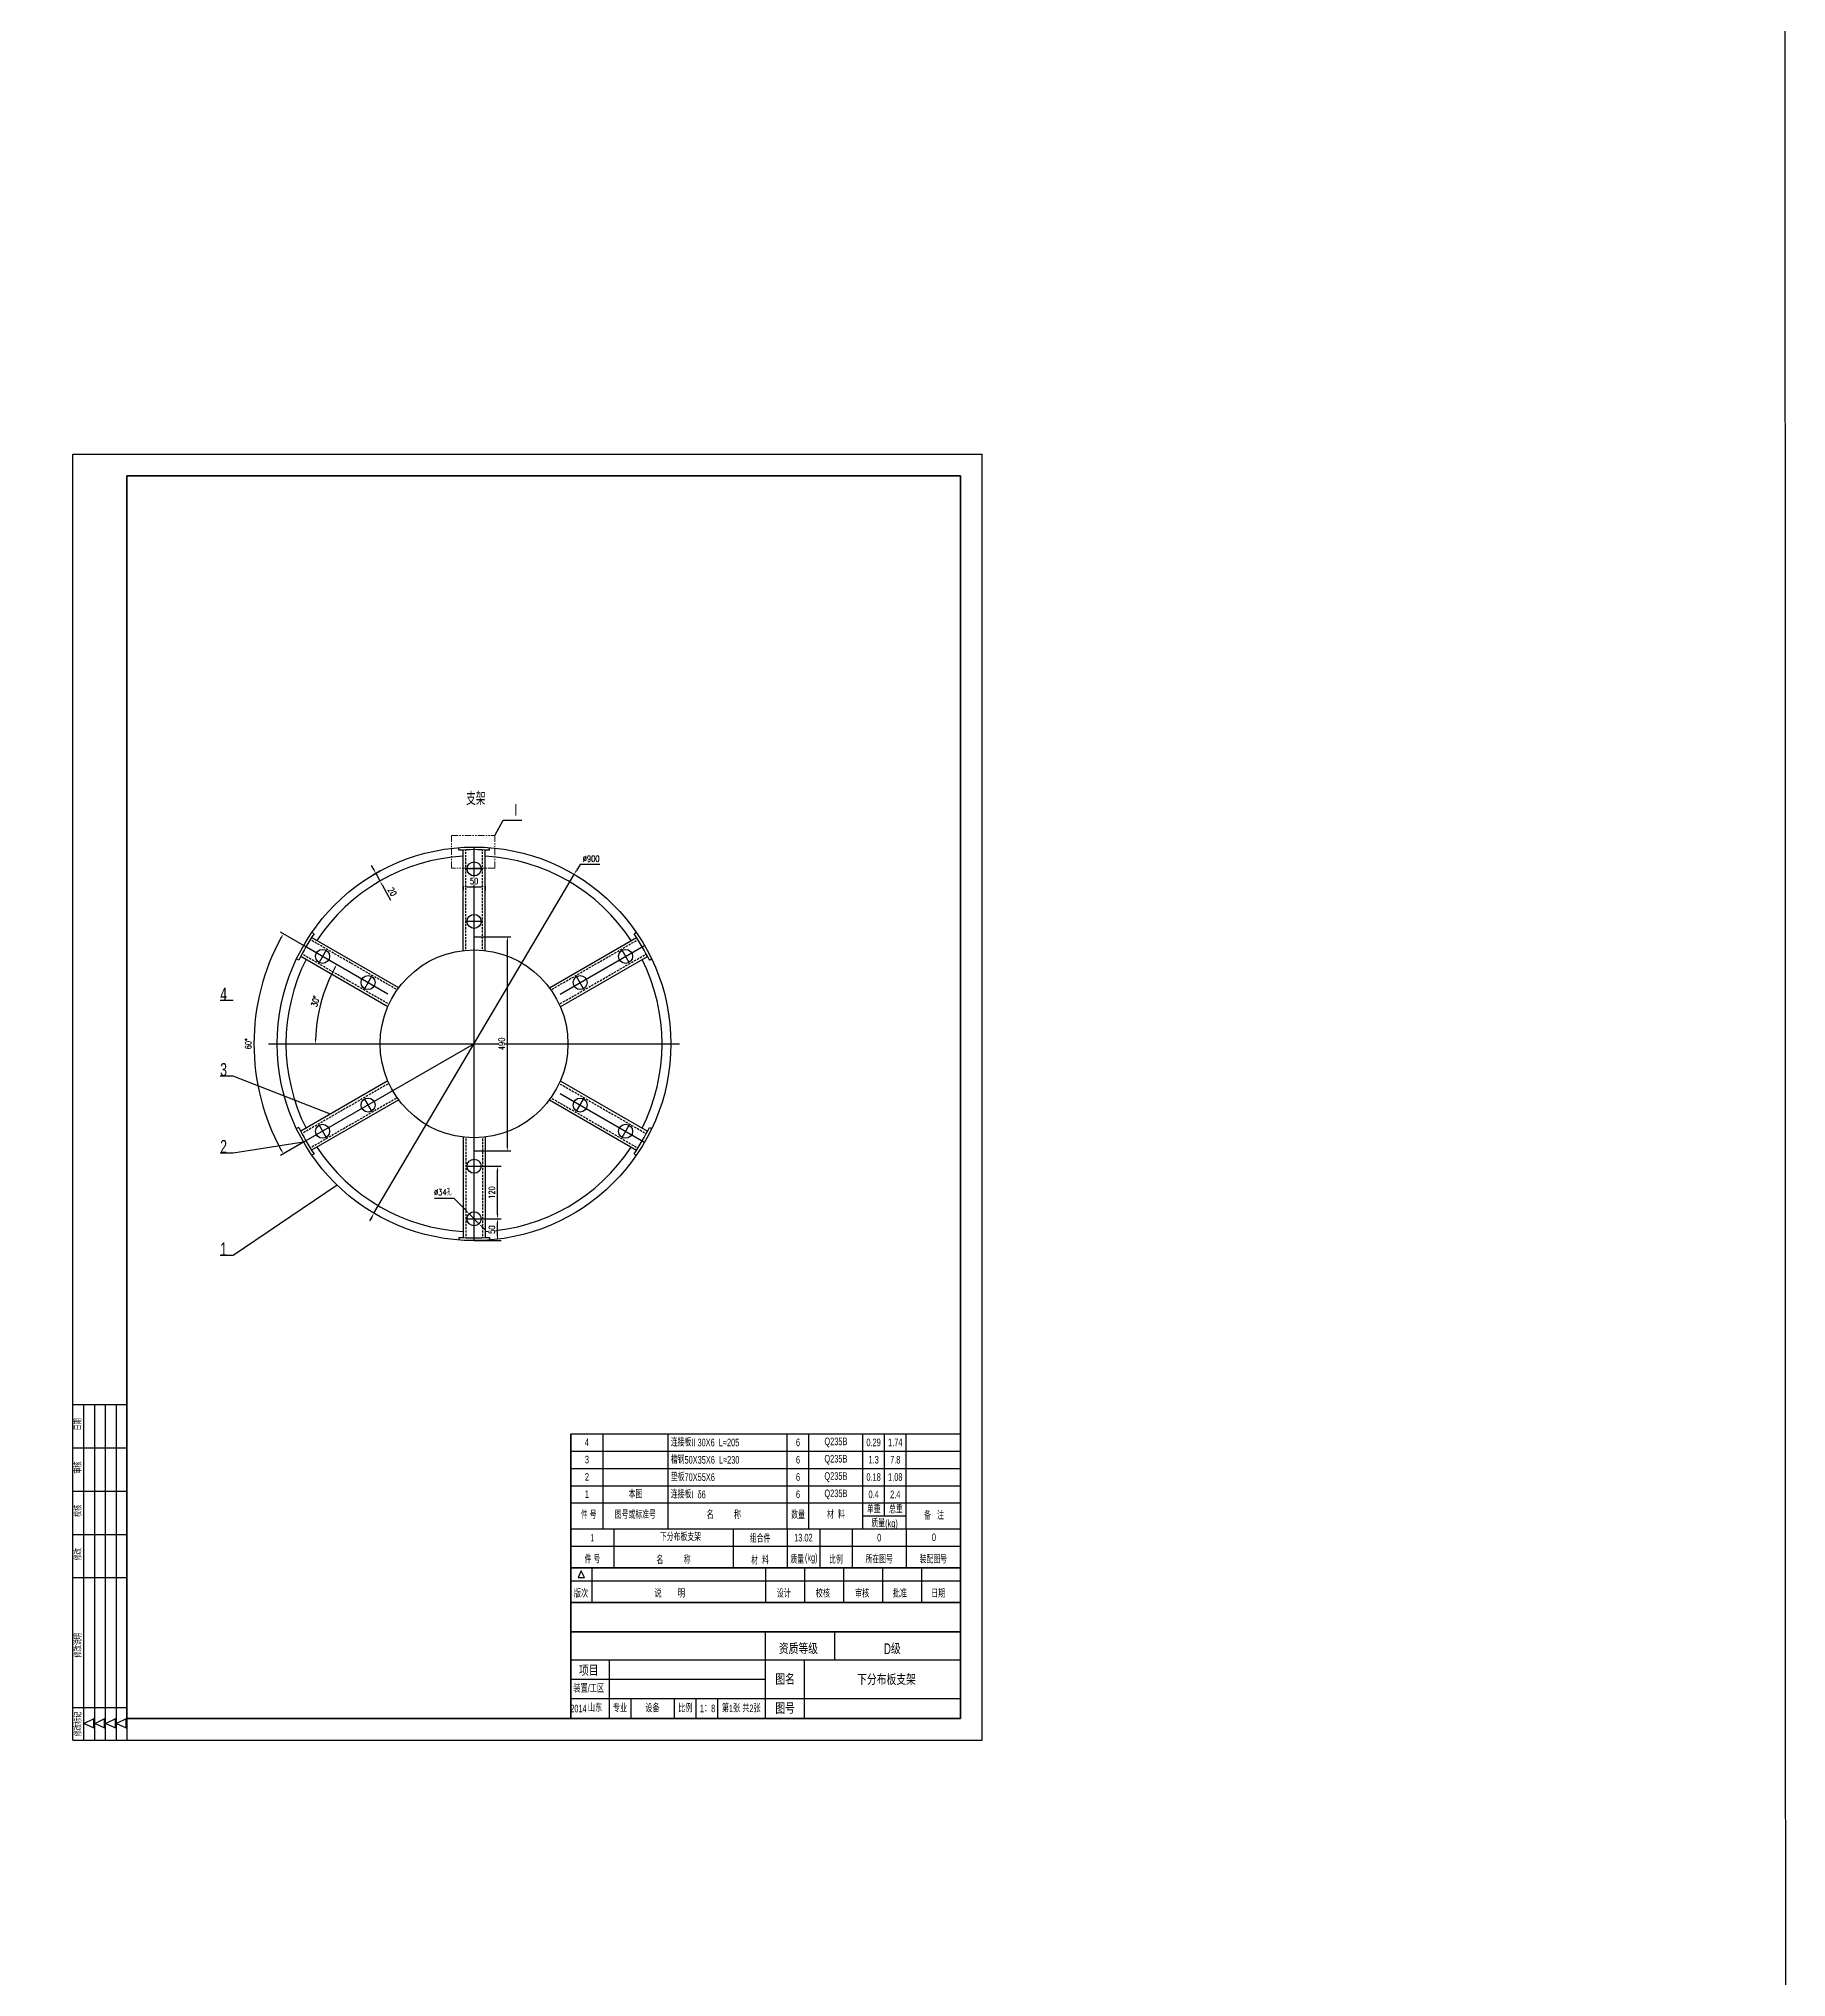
# Model space of a CAD drawing. Header units: millimetres. Extents: x 173791 to 206178, y -159089 to -143118.
# Drawn here: x 185767 to 189762, y -154656 to -150223 of the extents above; entities that cross this region are included whole.
import ezdxf
from ezdxf.enums import TextEntityAlignment as Align

# ---------------------------------------------------------------- set-up
doc = ezdxf.new("R2010")
doc.units = ezdxf.units.MM
doc.linetypes.add('DASHED', pattern=[0.75, 0.5, -0.25])
doc.linetypes.add('PHANTOM', pattern=[2.5, 1.25, -0.25, 0.25, -0.25, 0.25, -0.25])
doc.layers.add('4虚线层', color=6, linetype='DASHED')
doc.layers.add('5（双点划线）', color=2, linetype='PHANTOM', lineweight=20)
doc.layers.add('图层1', color=4, linetype='Continuous', lineweight=35)
doc.styles.add('TH_GBDIM', font='romans.shx', dxfattribs={"width": 0.8, "bigfont": 'gbcbig.shx'})
doc.styles.add('样式 3.5', font='roms.shx', dxfattribs={"width": 0.7, "height": 3.5, "bigfont": 'hztxt.shx'})
doc.styles.add('样式 5', font='roms.shx', dxfattribs={"width": 0.67, "height": 5, "bigfont": 'hztxt.shx'})
doc.dimstyles.new('TH_GBDIM', dxfattribs={"dimtxt": 3.5, "dimasz": 2.5, "dimexe": 2, "dimexo": 0, "dimgap": 1.5, "dimtad": 1, "dimdec": 1, "dimzin": 0, "dimdsep": 46, "dimtxsty": 'TH_GBDIM', "dimcen": 2.5, "dimclrd": 130, "dimclre": 130, "dimclrt": 3, "dimadec": 0, "dimazin": 0, "dimtfac": 0.714286, "dimtdec": 1, "dimtmove": 0, "dimatfit": 3, "dimfxl": 0, "dimtzin": 0, "dimlwd": -1, "dimlwe": -1, "dimarcsym": 0})

# ---------------------------------------------------------------- blocks, each defined once
blk = doc.blocks.new('*D571')
at = {"color": 130, "linetype": 'Continuous', "transparency": 16777216}
for p, q in [((186737.2, -152161.1), (186737.2, -152170.4)), ((186747.2, -152162.4), (186777.2, -152162.4))]:
    blk.add_line(p, q, dxfattribs=at)
at = {"color": 130, "transparency": 16777216}
blk.add_line((186787.2, -152161.1), (186787.2, -152170.4), dxfattribs=at)
for points in [[(186747.2, -152160.8), (186747.2, -152164.1), (186737.2, -152162.4)], [(186777.2, -152160.8), (186777.2, -152164.1), (186787.2, -152162.4)]]:
    blk.add_solid(points, dxfattribs=at)
at = {"color": 3, "transparency": 16777216, "insert": (186762.2, -152149.4), "char_height": 14, "attachment_point": 5, "style": 'TH_GBDIM', "bg_fill": 3, "box_fill_scale": 1.1, "bg_fill_color": 256, "bg_fill_true_color": 13158600, "bg_fill_transparency": 0}
blk.add_mtext('50', dxfattribs=at)
at = {"layer": 'Defpoints', "color": 0, "transparency": 16777216}
for p in [(186737.2, -152161.1), (186787.2, -152161.1), (186787.2, -152162.4)]:
    blk.add_point(p, dxfattribs=at)
blk = doc.blocks.new('*D572')
at = {"color": 130, "linetype": 'Continuous', "transparency": 16777216}
for p, q in [((186532.8, -152122.5), (186528, -152113.7)), ((186547.7, -152125.8), (186530.5, -152135.1)), ((186537.6, -152131.3), (186547.1, -152148.9)), ((186551.9, -152157.7), (186571, -152193))]:
    blk.add_line(p, q, dxfattribs=at)
at = {"color": 130, "transparency": 16777216}
blk.add_line((186557.2, -152143.4), (186540.1, -152152.7), dxfattribs=at)
for points in [[(186534.3, -152121.7), (186531.3, -152123.3), (186537.6, -152131.3)], [(186553.3, -152156.9), (186550.4, -152158.5), (186547.1, -152148.9)]]:
    blk.add_solid(points, dxfattribs=at)
at = {"layer": 'Defpoints', "color": 0, "transparency": 16777216}
blk.add_point((186547.7, -152125.8), dxfattribs=at)
at = {"color": 3, "transparency": 16777216, "insert": (186575.2, -152173.5), "char_height": 14, "attachment_point": 5, "rotation": 298.4633, "style": 'TH_GBDIM', "bg_fill": 3, "box_fill_scale": 1.1, "bg_fill_color": 256, "bg_fill_true_color": 13158600, "bg_fill_transparency": 0}
blk.add_mtext('20', dxfattribs=at)
at = {"layer": 'Defpoints', "color": 0, "transparency": 16777216}
for p in [(186547.1, -152148.9), (186557.2, -152143.4)]:
    blk.add_point(p, dxfattribs=at)
blk = doc.blocks.new('*D574')
at = {"color": 130, "linetype": 'Continuous', "transparency": 16777216}
for p, q in [((187004.5, -152111.2), (186996.1, -152125.3)), ((187049.4, -152111.2), (187004.5, -152111.2)), ((186533.4, -152908.9), (186991, -152134)), ((186528.3, -152917.5), (186523.2, -152926.1))]:
    blk.add_line(p, q, dxfattribs=at)
at = {"color": 130, "transparency": 16777216}
blk.add_solid([(186526.8, -152916.7), (186529.7, -152918.4), (186533.4, -152908.9)], dxfattribs=at)
at = {"layer": 'Defpoints', "color": 0, "transparency": 16777216}
for p in [(186991, -152134), (186533.4, -152908.9)]:
    blk.add_point(p, dxfattribs=at)
at = {"color": 3, "transparency": 16777216, "insert": (187029.9, -152098.2), "char_height": 14, "attachment_point": 5, "style": 'TH_GBDIM', "bg_fill": 3, "box_fill_scale": 1.1, "bg_fill_color": 256, "bg_fill_true_color": 13158600, "bg_fill_transparency": 0}
blk.add_mtext('∅900', dxfattribs=at)
at = {"color": 130, "transparency": 16777216}
blk.add_solid([(186994.7, -152124.5), (186997.5, -152126.2), (186991, -152134)], dxfattribs=at)
blk = doc.blocks.new('*D575')
at = {"color": 130, "linetype": 'Continuous', "transparency": 16777216}
blk.add_arc((186762.2, -152521.4), 362.7, 151.5799, 178.4201, dxfattribs=at)
at = {"color": 130, "transparency": 16777216}
for points in [[(186441.8, -152348), (186444.7, -152349.6), (186448.1, -152340.1)], [(186401.3, -152511.5), (186398, -152511.4), (186399.5, -152521.4)]]:
    blk.add_solid(points, dxfattribs=at)
at = {"layer": 'Defpoints', "color": 0, "transparency": 16777216}
for p in [(186379.4, -152300.4), (186565, -152407.6), (186292.2, -152521.4), (187232.2, -152521.4)]:
    blk.add_point(p, dxfattribs=at)
at = {"color": 3, "transparency": 16777216, "insert": (186399.3, -152424.2), "char_height": 14, "attachment_point": 5, "rotation": 75, "style": 'TH_GBDIM', "bg_fill": 3, "box_fill_scale": 1.1, "bg_fill_color": 256, "bg_fill_true_color": 13158600, "bg_fill_transparency": 0}
blk.add_mtext('30°', dxfattribs=at)
at = {"layer": 'Defpoints', "color": 0, "transparency": 16777216}
blk.add_point((186421.4, -152397.4), dxfattribs=at)
blk = doc.blocks.new('*D576')
at = {"color": 130, "transparency": 16777216}
blk.add_line((186379.4, -152300.4), (186319.4, -152265.8), dxfattribs=at)
at = {"color": 130, "linetype": 'Continuous', "transparency": 16777216}
blk.add_line((186372.5, -152746.4), (186319.4, -152777.1), dxfattribs=at)
blk.add_arc((186762.2, -152521.4), 503.3, 151.1385, 208.8615, dxfattribs=at)
at = {"color": 130, "transparency": 16777216}
for points in [[(186320, -152277.7), (186322.9, -152279.3), (186326.3, -152269.8)], [(186322.9, -152763.5), (186320, -152765.2), (186326.3, -152773.1)]]:
    blk.add_solid(points, dxfattribs=at)
at = {"layer": 'Defpoints', "color": 0, "transparency": 16777216}
for p in [(186379.4, -152300.4), (186266.6, -152434), (186565, -152407.6), (186762.2, -152521.4), (186372.5, -152746.4)]:
    blk.add_point(p, dxfattribs=at)
at = {"color": 3, "transparency": 16777216, "insert": (186245.9, -152521.4), "char_height": 14, "attachment_point": 5, "rotation": 90, "style": 'TH_GBDIM', "bg_fill": 3, "box_fill_scale": 1.1, "bg_fill_color": 256, "bg_fill_true_color": 13158600, "bg_fill_transparency": 0}
blk.add_mtext('60°', dxfattribs=at)
blk = doc.blocks.new('*D577')
at = {"color": 130, "transparency": 16777216}
blk.add_line((186762.2, -152276.4), (186846.4, -152276.4), dxfattribs=at)
at = {"color": 130, "linetype": 'Continuous', "transparency": 16777216}
for p, q in [((186838.4, -152756.4), (186838.4, -152286.4)), ((186762.2, -152766.4), (186846.4, -152766.4))]:
    blk.add_line(p, q, dxfattribs=at)
at = {"color": 130, "transparency": 16777216}
for points in [[(186836.7, -152286.4), (186840.1, -152286.4), (186838.4, -152276.4)], [(186836.7, -152756.4), (186840.1, -152756.4), (186838.4, -152766.4)]]:
    blk.add_solid(points, dxfattribs=at)
at = {"layer": 'Defpoints', "color": 0, "transparency": 16777216}
for p in [(186762.2, -152276.4), (186838.4, -152276.4), (186762.2, -152766.4)]:
    blk.add_point(p, dxfattribs=at)
at = {"color": 3, "transparency": 16777216, "insert": (186825.4, -152521.4), "char_height": 14, "attachment_point": 5, "rotation": 90, "style": 'TH_GBDIM', "bg_fill": 3, "box_fill_scale": 1.1, "bg_fill_color": 256, "bg_fill_true_color": 13158600, "bg_fill_transparency": 0}
blk.add_mtext('490', dxfattribs=at)
blk = doc.blocks.new('*D581')
at = {"color": 130, "transparency": 16777216}
blk.add_line((186762.2, -152921.4), (186823.8, -152921.4), dxfattribs=at)
at = {"color": 130, "linetype": 'Continuous', "transparency": 16777216}
for p, q in [((186762.2, -152971.4), (186823.8, -152971.4)), ((186815.8, -152961.4), (186815.8, -152931.4))]:
    blk.add_line(p, q, dxfattribs=at)
at = {"color": 130, "transparency": 16777216}
for points in [[(186814.1, -152931.4), (186817.5, -152931.4), (186815.8, -152921.4)], [(186814.1, -152961.4), (186817.5, -152961.4), (186815.8, -152971.4)]]:
    blk.add_solid(points, dxfattribs=at)
at = {"layer": 'Defpoints', "color": 0, "transparency": 16777216}
for p in [(186762.2, -152921.4), (186762.2, -152971.4)]:
    blk.add_point(p, dxfattribs=at)
at = {"color": 3, "transparency": 16777216, "insert": (186802.8, -152946.4), "char_height": 14, "attachment_point": 5, "rotation": 90, "style": 'TH_GBDIM', "bg_fill": 3, "box_fill_scale": 1.1, "bg_fill_color": 256, "bg_fill_true_color": 13158600, "bg_fill_transparency": 0}
blk.add_mtext('50', dxfattribs=at)
at = {"layer": 'Defpoints', "color": 0, "transparency": 16777216}
blk.add_point((186815.8, -152921.4), dxfattribs=at)
blk = doc.blocks.new('*D582')
at = {"color": 130, "transparency": 16777216}
blk.add_line((186762.2, -152801.4), (186823.8, -152801.4), dxfattribs=at)
at = {"color": 130, "linetype": 'Continuous', "transparency": 16777216}
for p, q in [((186815.8, -152911.4), (186815.8, -152811.4)), ((186762.2, -152921.4), (186823.8, -152921.4))]:
    blk.add_line(p, q, dxfattribs=at)
at = {"color": 130, "transparency": 16777216}
for points in [[(186814.1, -152811.4), (186817.5, -152811.4), (186815.8, -152801.4)], [(186814.1, -152911.4), (186817.5, -152911.4), (186815.8, -152921.4)]]:
    blk.add_solid(points, dxfattribs=at)
at = {"layer": 'Defpoints', "color": 0, "transparency": 16777216}
for p in [(186762.2, -152801.4), (186815.8, -152801.4), (186762.2, -152921.4)]:
    blk.add_point(p, dxfattribs=at)
at = {"color": 3, "transparency": 16777216, "insert": (186802.8, -152861.4), "char_height": 14, "attachment_point": 5, "rotation": 90, "style": 'TH_GBDIM', "bg_fill": 3, "box_fill_scale": 1.1, "bg_fill_color": 256, "bg_fill_true_color": 13158600, "bg_fill_transparency": 0}
blk.add_mtext('120', dxfattribs=at)
blk = doc.blocks.new('*D583')
at = {"color": 130, "linetype": 'Continuous', "transparency": 16777216}
for p, q in [((186671.6, -152874.3), (186715.6, -152874.3)), ((186715.6, -152874.3), (186743.9, -152902.9)), ((186773.4, -152932.8), (186750.9, -152910.1)), ((186780.5, -152939.9), (186787.5, -152947))]:
    blk.add_line(p, q, dxfattribs=at)
at = {"color": 130, "transparency": 16777216}
for points in [[(186745.1, -152901.8), (186742.7, -152904.1), (186750.9, -152910.1)], [(186781.6, -152938.7), (186779.3, -152941.1), (186773.4, -152932.8)]]:
    blk.add_solid(points, dxfattribs=at)
at = {"layer": 'Defpoints', "color": 0, "transparency": 16777216}
for p in [(186750.9, -152910.1), (186773.4, -152932.8)]:
    blk.add_point(p, dxfattribs=at)
at = {"color": 3, "transparency": 16777216, "insert": (186690.6, -152860.9), "char_height": 14, "attachment_point": 5, "style": 'TH_GBDIM', "bg_fill": 3, "box_fill_scale": 1.1, "bg_fill_color": 256, "bg_fill_true_color": 13158600, "bg_fill_transparency": 0}
blk.add_mtext('{%%c34孔}{}{}', dxfattribs=at)

msp = doc.modelspace()

# ---------------------------------------------------------------- linework, layer by layer
at = {"color": 7, "linetype": 'Continuous'}
for p, q in [((185844.6, -151173.1), (187923.6, -151173.1)), ((185844.6, -154113.4), (185844.6, -151173.1)), ((187923.6, -154113.4), (187923.6, -151173.1)), ((185844.6, -153346.1), (185968.4, -153346.1)), ((185869.4, -153346.1), (185869.4, -154113.4)), ((185894.1, -153346.1), (185894.1, -154113.4)), ((185918.9, -153346.1), (185918.9, -154113.4)), ((185943.6, -153346.1), (185943.6, -154113.4)), ((185844.6, -153445.1), (185968.4, -153445.1)), ((185844.6, -153544.1), (185968.4, -153544.1)), ((185844.6, -153643.1), (185968.4, -153643.1)), ((185844.6, -153742.1), (185968.4, -153742.1)), ((185844.6, -154039.1), (185968.4, -154039.1)), ((185844.6, -154113.4), (187923.6, -154113.4))]:
    msp.add_line(p, q, dxfattribs=at)
at = {"color": 2}
for p, q in [((186809.8, -152044.7), (186829.1, -152009.8)), ((186829.1, -152009.8), (186871.1, -152009.8))]:
    msp.add_line(p, q, dxfattribs=at)
for p, q in [((186727.2, -152078.8), (186727.2, -152072.8)), ((186737.2, -152308.2), (186737.2, -152078.1)), ((186787.2, -152308.2), (186787.2, -152078.1)), ((186797.2, -152078.8), (186797.2, -152072.8)), ((186590, -152393.2), (186390.8, -152278.1)), ((186934.4, -152393.2), (187133.6, -152278.1)), ((187128, -152269.8), (187133.2, -152266.8)), ((186565, -152436.5), (186365.8, -152321.4)), ((186959.4, -152436.5), (187158.6, -152321.4)), ((186211.5, -152422.6), (186181.8, -152422.6)), ((186211.5, -152595.3), (186181.8, -152595.3)), ((186565, -152606.4), (186365.8, -152721.4)), ((186959.4, -152606.4), (187158.6, -152721.4)), ((186590, -152649.7), (186390.8, -152764.7)), ((186934.4, -152649.7), (187133.6, -152764.7)), ((186737.2, -152734.7), (186737.2, -152964.7)), ((186787.2, -152734.7), (186787.2, -152964.7)), ((187163, -152712.4), (187168.2, -152715.4)), ((186211.5, -152771.3), (186181.8, -152771.3)), ((187128, -152773.1), (187133.2, -152776.1)), ((186449.3, -152844.8), (186211.5, -153005.7)), ((186727.2, -152964.1), (186727.2, -152970.1)), ((186797.2, -152964.1), (186797.2, -152970.1)), ((186211.5, -153005.7), (186181.8, -153005.7)), ((186983.1, -153413), (187874.1, -153413)), ((187057.4, -153630.8), (187057.4, -153413)), ((187205.9, -153630.8), (187205.9, -153413)), ((187478.1, -153630.8), (187478.1, -153413)), ((187527.6, -153630.8), (187527.6, -153413)), ((187651.4, -153630.8), (187651.4, -153413)), ((187700.9, -153601.1), (187700.9, -153413)), ((187750.4, -153630.8), (187750.4, -153413)), ((186983.1, -153452.6), (187874.1, -153452.6)), ((186983.1, -153492.2), (187874.1, -153492.2)), ((186983.1, -153531.8), (187874.1, -153531.8)), ((186983.1, -153571.4), (187874.1, -153571.4)), ((186983.1, -153630.8), (187874.1, -153630.8)), ((187651.4, -153601.1), (187750.4, -153601.1)), ((186983.1, -153719.9), (187874.1, -153719.9)), ((187007.2, -153726.6), (187000.4, -153741.7)), ((187014.9, -153741.7), (187007.2, -153726.6)), ((187032.6, -153799.1), (187032.6, -153719.9)), ((187428.6, -153719.9), (187428.6, -153799.1)), ((187517.7, -153719.9), (187517.7, -153799.1)), ((187606.8, -153719.9), (187606.8, -153799.1)), ((187695.9, -153719.9), (187695.9, -153799.1)), ((187785, -153719.9), (187785, -153799.1)), ((186983.1, -153732.7), (186983.1, -153757.5)), ((186983.1, -153749.6), (187874.1, -153749.6)), ((187000.4, -153741.7), (187014.9, -153741.7)), ((187428.6, -154063.9), (187428.6, -153865.9)), ((187587, -153930.2), (187587, -153865.9)), ((186983.1, -153930.2), (187874.1, -153930.2)), ((187072.2, -154063.9), (187072.2, -153930.2)), ((187517.7, -154063.9), (187517.7, -153930.2)), ((187428.6, -153974.8), (186983.1, -153974.8)), ((187874.1, -154019.3), (186983.1, -154019.3)), ((187121.7, -154063.9), (187121.7, -154019.3)), ((187220.7, -154063.9), (187220.7, -154019.3)), ((187270.2, -154063.9), (187270.2, -154019.3)), ((187319.7, -154063.9), (187319.7, -154019.3)), ((185892.5, -154064.8), (185870.8, -154075.9)), ((185870.8, -154075.9), (185892.5, -154085.7)), ((185892.5, -154085.7), (185892.5, -154064.8)), ((185917.2, -154064.8), (185895.5, -154075.9)), ((185895.5, -154075.9), (185917.2, -154085.7)), ((185917.2, -154085.7), (185917.2, -154064.8)), ((185942, -154064.8), (185920.3, -154075.9)), ((185920.3, -154075.9), (185942, -154085.7)), ((185942, -154085.7), (185942, -154064.8)), ((185966.7, -154064.8), (185945, -154075.9)), ((185945, -154075.9), (185966.7, -154085.7)), ((185966.7, -154085.7), (185966.7, -154064.8)), ((185968.4, -154063.9), (185968.4, -154113.4))]:
    msp.add_line(p, q)
at = {"color": 1, "ltscale": 1.5}
for p, q in [((186762.2, -152971.4), (186762.2, -152071.4)), ((186565, -152407.6), (186379.4, -152300.4)), ((186959.4, -152407.6), (187150.2, -152297.4)), ((186292.2, -152521.4), (187232.2, -152521.4)), ((186312.2, -152521.4), (187212.2, -152521.4)), ((186762.2, -152521.4), (186372.5, -152746.4)), ((186959.4, -152635.3), (187150.2, -152745.4)), ((187100.6, -152735.3), (187116.6, -152707.6))]:
    msp.add_line(p, q, dxfattribs=at)
at = {"color": 4}
for p, q in [((186983.1, -153574.3), (186983.1, -153599.1)), ((186983.1, -153574.3), (186983.1, -153599.1)), ((186983.1, -153574.3), (186983.1, -153599.1)), ((186983.1, -153613.9), (186983.1, -153638.7))]:
    msp.add_line(p, q, dxfattribs=at)
for points in [[(187082.1, -153630.8), (187082.1, -153719.9)], [(187354.4, -153630.8), (187354.4, -153719.9)], [(187478.1, -153630.8), (187478.1, -153719.9)], [(187552.4, -153630.8), (187552.4, -153719.9)], [(187626.6, -153630.8), (187626.6, -153719.9)], [(187750.4, -153630.8), (187750.4, -153719.9)], [(186983.1, -153670.4), (187874.1, -153670.4)]]:
    msp.add_lwpolyline(points)
for centre, radius in [((186762.2, -152521.4), 450), ((187108.6, -152721.4), 16)]:
    msp.add_circle(centre, radius)
for radius, start, end in [(444, 85.4788, 94.5212), (430, 93.333, 146.667), (430, 33.333, 86.667), (430, 153.333, 206.667), (430, 333.333, 26.667), (444, 325.4788, 334.5212), (430, 213.333, 266.667), (430, 273.333, 326.667), (444, 265.4788, 274.5212)]:
    msp.add_arc((186762.2, -152521.4), radius, start, end)
at = {"layer": '4虚线层', "ltscale": 10}
for p, q in [((186743.2, -152304.7), (186743.2, -152077.8)), ((186781.2, -152304.7), (186781.2, -152077.8)), ((186584, -152396.6), (186387.5, -152283.2)), ((186940.4, -152396.6), (187136.8, -152283.2)), ((186565, -152429.5), (186370.5, -152317.2)), ((186959.4, -152429.5), (187155.8, -152316.1)), ((186565, -152613.3), (186370.5, -152725.6)), ((186959.4, -152613.3), (187155.8, -152726.8)), ((186584, -152646.2), (186387.5, -152759.7)), ((186940.4, -152646.2), (187136.8, -152759.7)), ((186743.2, -152738.1), (186743.2, -152965)), ((186781.2, -152738.1), (186781.2, -152965))]:
    msp.add_line(p, q, dxfattribs=at)
at = {"layer": '图层1'}
for p, q in [((187874.1, -151222.6), (185968.4, -151222.6)), ((185968.4, -151222.6), (185968.4, -154063.9)), ((187874.1, -154063.9), (187874.1, -151222.6)), ((187874.1, -154063.9), (187874.1, -151222.6)), ((186983.1, -153757.5), (186983.1, -153413)), ((186983.1, -153799.1), (186983.1, -153422.9)), ((186983.1, -153799.1), (186983.1, -153422.9)), ((186983.1, -153719.9), (187874.1, -153719.9)), ((187874.1, -153799.1), (186983.1, -153799.1)), ((186983.1, -153799.1), (186983.1, -153865.9)), ((186983.1, -153799.1), (186983.1, -153865.9)), ((186983.1, -153865.9), (187874.1, -153865.9)), ((186983.1, -153865.9), (187874.1, -153865.9)), ((187874.1, -153865.9), (186983.1, -153865.9)), ((186983.1, -154063.9), (186983.1, -153865.9)), ((185968.4, -154063.9), (187874.1, -154063.9))]:
    msp.add_line(p, q, dxfattribs=at)

# ---------------------------------------------------------------- texts
at = {"style": '样式 3.5', "width": 0.67}
for s, height, p in [('4', 17.3, (187015.6, -153441.1)), ('连接板II 30X6  L≈205', 17.325, (187212, -153441.7)), ('3', 17.3, (187015.6, -153480.7)), ('2', 17.3, (187015.6, -153520.3)), ('槽钢50X35X6  L≈230', 17.325, (187212, -153481.3)), ('垫板70X55X6', 17.33, (187212, -153520.9)), ('1', 17.3, (187015.6, -153559.9)), ('本图', 17.33, (187115.6, -153560.5)), ('连接板I  δ6', 17.33, (187212, -153560.5)), ('下分布板支架', 17.33, (187187.1, -153658)), ('(kg)', 17.32, (187518.6, -153704.7))]:
    msp.add_text(s, height=height, dxfattribs=at).set_placement(p)
for s, height, p in [('6', 17.3, (187502.9, -153432.8)), ('Q235B', 17.33, (187589.5, -153432.8)), ('6', 17.3, (187502.9, -153472.4)), ('6', 17.3, (187502.9, -153512)), ('Q235B', 17.33, (187589.5, -153472.4)), ('Q235B', 17.33, (187589.5, -153512)), ('6', 17.3, (187502.9, -153551.6)), ('Q235B', 17.33, (187589.5, -153551.6)), ('件 号', 17.32, (187024.3, -153596.9)), ('图号或标准号', 17.32, (187130.9, -153596.4)), ('名          称', 17.325, (187333.2, -153596.5)), ('数量', 17.32, (187502.9, -153596.9)), ('材  料', 17.32, (187589.5, -153596.4)), ('单重', 17.32, (187676, -153584)), ('总重', 17.32, (187726.7, -153583.9)), ('备   注', 17.32, (187813.8, -153598.1)), ('质量(kg)', 17.32, (187700.9, -153618.4)), ('1', 17.3, (187032.6, -153650.6)), ('组合件', 17.32, (187416.2, -153650.6)), ('13.02', 17.33, (187515.2, -153650.6)), ('0', 17.3, (187688.5, -153650.6)), ('0', 17.3, (187813.6, -153649.8)), ('件 号', 17.32, (187033, -153698)), ('名          称', 17.325, (187218.2, -153699.9)), ('材  料', 17.32, (187416.2, -153700.8)), ('质量', 17.32, (187501, -153698.7)), ('比例', 17.32, (187589.5, -153699.1)), ('所在图号', 17.32, (187688.5, -153698.3)), ('装配图号', 17.32, (187812.2, -153698.3))]:
    msp.add_text(s, height=height, dxfattribs=at).set_placement(p, align=Align.MIDDLE)
at = {"color": 1, "style": '样式 3.5', "width": 0.67}
for s, p in [('0.29', (187675.7, -153432.8)), ('1.74', (187725.2, -153432.8)), ('0.18', (187675.7, -153512)), ('1.3', (187675.7, -153472.4)), ('1.08', (187725.2, -153512)), ('7.8', (187725.2, -153472.4)), ('0.4', (187675.7, -153551.6)), ('2.4', (187725.2, -153551.6))]:
    msp.add_text(s, height=17.33, dxfattribs=at).set_placement(p, align=Align.MIDDLE)
at = {"char_height": 30, "attachment_point": 1, "style": '样式 3.5'}
for s, insert, width in [('支架', (186744.1, -151945.5), 314.203), ('4', (186181.8, -152392.6), 32.852), ('3', (186181.8, -152565.3), 32.852), ('2', (186181.8, -152741.3), 32.852), ('1', (186181.8, -152975.7), 32.852)]:
    msp.add_mtext(s, dxfattribs=dict(at, insert=insert, width=width))
at = {"color": 2, "insert": (186846.6, -151972.5), "char_height": 30, "width": 314.203, "attachment_point": 1, "style": '样式 3.5'}
msp.add_mtext('Ⅰ', dxfattribs=at)
at = {"char_height": 14.85, "attachment_point": 5, "rotation": 90, "style": '样式 3.5'}
for s, insert in [('日期', (185857.3, -153391.4)), ('审核', (185857.3, -153490.4)), ('校核', (185857.3, -153589.4)), ('修改', (185857.3, -153688.4)), ('修改说明', (185857.3, -153896.5)), ('修改标记', (185857.3, -154076.8))]:
    msp.add_mtext(s, dxfattribs=dict(at, insert=insert))
at = {"attachment_point": 5}
for s, insert, char_height, style in [('版次', (187006.7, -153779), 17.32, '样式 3.5'), ('说        明', (187209.6, -153779), 17.32, '样式 3.5'), ('设计', (187470.4, -153779), 17.32, '样式 3.5'), ('校核', (187559.7, -153779), 17.32, '样式 3.5'), ('审核', (187649.4, -153779), 17.32, '样式 3.5'), ('批准', (187735.8, -153779), 17.32, '样式 3.5'), ('日期', (187823.2, -153779), 17.32, '样式 3.5'), ('资质等级', (187503.8, -153904.7), 24.75, '样式 5'), ('D级', (187718.5, -153904.7), 24.75, '样式 5'), ('项目', (187024.3, -153954.4), 24.75, '样式 5'), ('装置/工区', (187024.3, -153996), 17.32, '样式 3.5'), ('图名', (187473.4, -153974.6), 24.75, '样式 5'), ('下分布板支架', (187705.2, -153975.3), 24.75, '样式 5'), ('2014', (187000.9, -154041.5), 17.32, '样式 3.5'), ('山东', (187038.7, -154040.3), 17.32, '样式 3.5'), ('专业', (187095.7, -154041.2), 17.32, '样式 3.5'), ('设备', (187170.2, -154041.2), 17.32, '样式 3.5'), ('比例', (187245.1, -154041.2), 17.32, '样式 3.5'), ('1：8', (187296.1, -154041.2), 17.32, '样式 3.5'), ('第1张 共2张', (187373, -154041.2), 17.32, '样式 3.5'), ('图号', (187473.4, -154041.2), 24.75, '样式 5')]:
    msp.add_mtext(s, dxfattribs=dict(at, insert=insert, char_height=char_height, style=style))

# ---------------------------------------------------------------- next in the draw order: dimensions: what is measured, and where the dimension line sits
dim = msp.add_aligned_dim(p1=(186547.7, -152125.8), p2=(186557.2, -152143.4), distance=-11.5, dimstyle='TH_GBDIM', override={"dimscale": 4, "dimdec": 0, "dimtfill": 1})
dim.commit()
dim.dimension.update_dxf_attribs({"geometry": '*D572', "text_midpoint": (186575.2, -152173.5)})
dim = msp.add_linear_dim(base=(186787.2, -152162.4), p1=(186737.2, -152161.1), p2=(186787.2, -152161.1), dimstyle='TH_GBDIM', override={"dimscale": 4, "dimtoh": 1, "dimdec": 0, "dimtfill": 1})
dim.commit()
dim.dimension.update_dxf_attribs({"geometry": '*D571', "text_midpoint": (186762.2, -152149.4)})

# ---------------------------------------------------------------- next in the draw order: dimensions: what is measured, and where the dimension line sits
dim = msp.add_diameter_dim_2p(p1=(186533.4, -152908.9), p2=(186991, -152134), dimstyle='TH_GBDIM', override={"dimscale": 4, "dimtoh": 1, "dimdec": 0, "dimtfill": 1})
dim.commit()
dim.dimension.update_dxf_attribs({"geometry": '*D574', "text_midpoint": (187029.9, -152111.2), "dimtype": 163})

# ---------------------------------------------------------------- next in the draw order: linework, layer by layer
at = {"color": 1, "ltscale": 1.5}
for p, q in [((186778.2, -152121.4), (186746.2, -152121.4)), ((186778.2, -152241.4), (186746.2, -152241.4)), ((186996.7, -152675.3), (187012.7, -152647.6))]:
    msp.add_line(p, q, dxfattribs=at)
for centre in [(186762.2, -152121.4), (187004.7, -152661.4)]:
    msp.add_circle(centre, 16)
at = {"layer": '5（双点划线）', "ltscale": 12}
msp.add_lwpolyline([(186710.9, -152044.7), (186809.8, -152044.7), (186809.8, -152119.6), (186710.9, -152119.6)], close=True, dxfattribs=at)

# ---------------------------------------------------------------- next in the draw order: dimensions: what is measured, and where the dimension line sits
dim = msp.add_angular_dim_2l(base=(186421.4, -152397.4), line1=((186565, -152407.6), (186379.4, -152300.4)), line2=((186292.2, -152521.4), (187232.2, -152521.4)), dimstyle='TH_GBDIM', override={"dimscale": 4, "dimdec": 0, "dimtfill": 1})
dim.commit()
dim.dimension.update_dxf_attribs({"geometry": '*D575', "text_midpoint": (186399.3, -152424.2)})
dim = msp.add_linear_dim(base=(186815.8, -152921.4), p1=(186762.2, -152971.4), p2=(186762.2, -152921.4), angle=90, dimstyle='TH_GBDIM', override={"dimscale": 4, "dimdec": 0, "dimtfill": 1})
dim.commit()
dim.dimension.update_dxf_attribs({"geometry": '*D581', "text_midpoint": (186802.8, -152946.4)})

# ---------------------------------------------------------------- next in the draw order: linework, layer by layer
at = {"color": 1, "ltscale": 1.5}
for p, q in [((187116.6, -152335.3), (187100.6, -152307.6)), ((187012.7, -152395.3), (186996.7, -152367.6))]:
    msp.add_line(p, q, dxfattribs=at)
msp.add_line((187163, -152330.4), (187168.2, -152327.4))
for centre in [(187108.6, -152321.4), (187004.7, -152381.4), (186762.2, -152921.4)]:
    msp.add_circle(centre, 16)
msp.add_arc((186762.2, -152521.4), 444, 25.4788, 34.5212)

# ---------------------------------------------------------------- next in the draw order: dimensions: what is measured, and where the dimension line sits
dim = msp.add_angular_dim_2l(base=(186266.6, -152434), line1=((186565, -152407.6), (186379.4, -152300.4)), line2=((186762.2, -152521.4), (186372.5, -152746.4)), dimstyle='TH_GBDIM', override={"dimscale": 4, "dimdec": 0, "dimtfill": 1})
dim.commit()
dim.dimension.update_dxf_attribs({"geometry": '*D576', "text_midpoint": (186245.9, -152521.4)})

# ---------------------------------------------------------------- next in the draw order: linework, layer by layer
for p, q in [((186396.4, -152269.8), (186391.2, -152266.8)), ((186361.4, -152330.4), (186356.2, -152327.4)), ((186434.1, -152682), (186211.5, -152595.3)), ((186372.5, -152746.4), (186211.5, -152771.3)), ((186361.4, -152712.4), (186356.2, -152715.4)), ((186396.4, -152773.1), (186391.2, -152776.1))]:
    msp.add_line(p, q)
for p, q in [((186423.8, -152307.6), (186407.8, -152335.3)), ((186527.7, -152367.6), (186511.7, -152395.3)), ((186511.7, -152647.6), (186527.7, -152675.3)), ((186407.8, -152707.6), (186423.8, -152735.3))]:
    msp.add_line(p, q, dxfattribs=at)
for centre in [(186415.8, -152321.4), (186519.7, -152381.4), (186519.7, -152661.4), (186415.8, -152721.4)]:
    msp.add_circle(centre, 16)
for start, end in [(145.4788, 154.5212), (205.4788, 214.5212)]:
    msp.add_arc((186762.2, -152521.4), 444, start, end)

# ---------------------------------------------------------------- next in the draw order: dimensions: what is measured, and where the dimension line sits
dim = msp.add_linear_dim(base=(186838.4, -152276.4), p1=(186762.2, -152766.4), p2=(186762.2, -152276.4), angle=90, dimstyle='TH_GBDIM', override={"dimscale": 4, "dimdec": 0, "dimtfill": 1})
dim.commit()
dim.dimension.update_dxf_attribs({"geometry": '*D577', "text_midpoint": (186825.4, -152521.4)})

# ---------------------------------------------------------------- next in the draw order: linework, layer by layer
for centre, radius in [((186762.2, -152241.4), 16), ((186762.2, -152521.4), 214.7), ((186762.2, -152801.4), 16)]:
    msp.add_circle(centre, radius)

# ---------------------------------------------------------------- next in the draw order: dimensions: what is measured, and where the dimension line sits
dim = msp.add_linear_dim(base=(186815.8, -152801.4), p1=(186762.2, -152921.4), p2=(186762.2, -152801.4), angle=90, dimstyle='TH_GBDIM', override={"dimscale": 4, "dimdec": 0, "dimtfill": 1})
dim.commit()
dim.dimension.update_dxf_attribs({"geometry": '*D582', "text_midpoint": (186802.8, -152861.4)})

# ---------------------------------------------------------------- next in the draw order: linework, layer by layer
msp.add_line((186746.2, -152801.4), (186778.2, -152801.4), dxfattribs=at)

# ---------------------------------------------------------------- next in the draw order: dimensions: what is measured, and where the dimension line sits
dim = msp.add_diameter_dim_2p(p1=(186773.4, -152932.8), p2=(186750.9, -152910.1), text='{%%c34孔}{}{}', dimstyle='TH_GBDIM', override={"dimscale": 4, "dimgap": 1.5, "dimtad": 1, "dimtih": 0, "dimtoh": 1, "dimdec": 0, "dimlfac": 1, "dimse1": 0, "dimse2": 0, "dimsd1": 0, "dimsd2": 0, "dimtix": 0, "dimtofl": 1, "dimatfit": 3, "dimtfill": 1})
dim.commit()
dim.dimension.update_dxf_attribs({"geometry": '*D583', "text_midpoint": (186690.6, -152874.3), "dimtype": 163})

# ---------------------------------------------------------------- next in the draw order: linework, layer by layer
msp.add_line((186746.2, -152921.4), (186778.2, -152921.4), dxfattribs=at)
msp.add_lwpolyline([(189762.3, -159084.6), (189758.4, -143117.6), (173791.3, -143121.5), (173795.3, -159088.6)], close=True)

doc.saveas('drawing.dxf')
